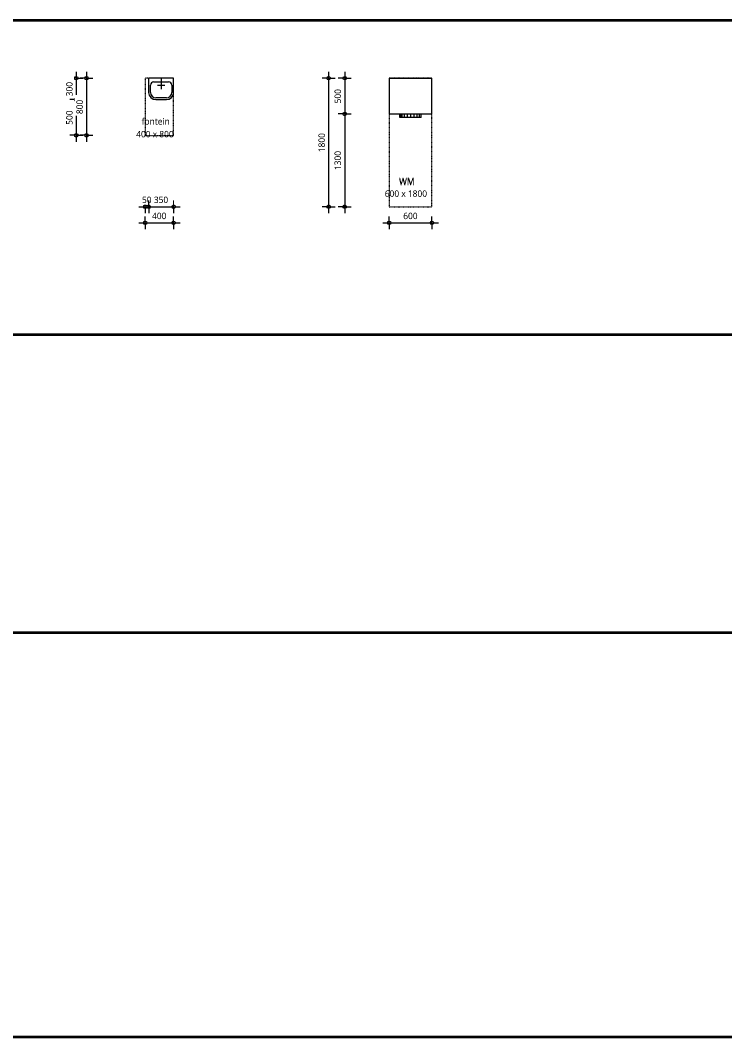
# Model space of a CAD drawing. Header units: millimetres. Extents: x -7463 to 16697, y -20183 to 11902.
# Drawn here: x 6728 to 16697, y -20183 to -5945 of the extents above; entities that cross this region are included whole.
import ezdxf

# ---------------------------------------------------------------- set-up
doc = ezdxf.new("R2010")
doc.units = ezdxf.units.MM
doc.linetypes.add('Dash', pattern=[6.35, 3.175, -3.175])
for name, color, linetype, lineweight in [('A-ANNO-DIMS', 211, 'Continuous', 13), ('A-ANNO-DIMS-50', 211, 'Continuous', 13), ('A-ANNO-NOTE', 131, 'Continuous', 18), ('A-DETL', 90, 'Continuous', 13), ('A-DETL-GENF', 92, 'Continuous', 18)]:
    doc.layers.add(name, color=color, linetype=linetype, lineweight=lineweight)
doc.styles.add('Segoe UI', font='segoeui.ttf', dxfattribs={"height": 90})
doc.dimstyles.new('1_8_mm', dxfattribs={"dimscale": 304.8, "dimtxt": 94.262755, "dimasz": 0.164042, "dimexe": 0.295276, "dimexo": 0.0625, "dimgap": 0.082021, "dimtad": 1, "dimdec": 0, "dimzin": 0, "dimdsep": 46, "dimtxsty": 'Segoe UI', "dimblk1": 'DOTBLANK', "dimblk2": 'DOTBLANK', "dimsah": 1, "dimcen": 0.09, "dimdle": 0.295276, "dimazin": 0, "dimtfac": 1, "dimtdec": 4, "dimtix": 1, "dimtmove": 0, "dimatfit": 3, "dimfxl": 0.295276, "dimfxlon": 1, "dimtvp": 1, "dimtfill": 1, "dimtolj": 1, "dimtzin": 0, "dimarcsym": 2})

# ---------------------------------------------------------------- blocks, each defined once
blk = doc.blocks.new('00 fontein - fontein-4304467-00_0 Woonkeur')
at = {"layer": 'A-DETL-GENF', "linetype": 'Dash', "lineweight": 13}
for p, q in [((0, 0), (0, -800)), ((400, 0), (0, 0)), ((400, -800), (400, 0)), ((0, -800), (400, -800))]:
    blk.add_line(p, q, dxfattribs=at)
at = {"layer": 'A-DETL-GENF', "lineweight": 13}
for p, q in [((400, 0), (50, 0)), ((50, 0), (50, -200)), ((75, -200), (75, -95)), ((120, -50), (330, -50)), ((175, -99), (275, -99)), ((225, 0), (225, -155)), ((375, -95), (375, -200)), ((400, -200), (400, 0)), ((300, -275), (150, -275)), ((150, -300), (300, -300))]:
    blk.add_line(p, q, dxfattribs=at)
for centre, radius, start, end in [((120, -95), 45, 90, 180), ((330, -95), 45, 360, 90), ((150, -200), 100, 180, 270), ((150, -200), 75, 180, 270), ((300, -200), 100, 270, 0), ((300, -200), 75, 270, 0)]:
    blk.add_arc(centre, radius, start, end, dxfattribs=at)
blk = doc.blocks.new('00 wasmachine - wasmachine-2505168-00_0 Woonkeur')
at = {"layer": 'A-DETL-GENF', "lineweight": 13}
for p, q in [((0, 0), (0, -500)), ((0, 0), (600, 0)), ((600, -500), (600, 0)), ((0, -500), (600, -500)), ((150, -550), (150, -500)), ((450, -550), (150, -550)), ((158, -500), (158, -550)), ((179, -500), (179, -550)), ((212, -500), (212, -550)), ((254, -500), (254, -550)), ((300, -500), (300, -550)), ((347, -500), (347, -550)), ((389, -500), (389, -550)), ((422, -500), (422, -550)), ((443, -500), (443, -550)), ((450, -550), (450, -500))]:
    blk.add_line(p, q, dxfattribs=at)
at = {"layer": 'A-DETL-GENF', "linetype": 'Dash', "lineweight": 13}
for p, q in [((0, 0), (0, -1800)), ((600, 0), (0, 0)), ((600, -1800), (600, 0)), ((0, -1800), (600, -1800))]:
    blk.add_line(p, q, dxfattribs=at)
blk = doc.blocks.new('DIMBLOCK42-00_0 Woonkeur')
at = {"layer": 'A-ANNO-DIMS-50'}
for p, q in [((7512, -6666), (7512, -7056)), ((7512, -6756), (7422, -6756)), ((7512, -6756), (7602, -6756)), ((7512, -7056), (7422, -7056)), ((7512, -7056), (7602, -7056))]:
    blk.add_line(p, q, dxfattribs=at)
for centre in [(7512, -6756), (7512, -7056)]:
    blk.add_circle(centre, 25, dxfattribs=at)
at = {"layer": 'A-ANNO-DIMS-50', "color": 0, "insert": (7370, -7009), "char_height": 90, "width": 246.8, "attachment_point": 1, "rotation": 90, "line_spacing_factor": 1.142579, "style": 'Segoe UI', "bg_fill": 3, "box_fill_scale": 1.25, "bg_fill_color": 9, "bg_fill_true_color": 13158600, "bg_fill_transparency": 0}
blk.add_mtext('300', dxfattribs=at)
blk = doc.blocks.new('_DotBlank')
at = {"color": 0, "linetype": 'ByBlock', "lineweight": -2}
blk.add_line((-0.5, 0), (-1, 0), dxfattribs=at)
blk.add_circle((0, 0), 0.5, dxfattribs=at)
blk = doc.blocks.new('DIMBLOCK43-00_0 Woonkeur')
at = {"layer": 'A-ANNO-DIMS-50'}
for p, q in [((7512, -7056), (7422, -7056)), ((7512, -7056), (7512, -7646)), ((7512, -7056), (7602, -7056)), ((7512, -7556), (7422, -7556)), ((7512, -7556), (7602, -7556))]:
    blk.add_line(p, q, dxfattribs=at)
for centre in [(7512, -7056), (7512, -7556)]:
    blk.add_circle(centre, 25, dxfattribs=at)
at = {"layer": 'A-ANNO-DIMS-50', "color": 0, "insert": (7370, -7409), "char_height": 90, "width": 246.8, "attachment_point": 1, "rotation": 90, "line_spacing_factor": 1.142579, "style": 'Segoe UI', "bg_fill": 3, "box_fill_scale": 1.25, "bg_fill_color": 9, "bg_fill_true_color": 13158600, "bg_fill_transparency": 0}
blk.add_mtext('500', dxfattribs=at)
blk = doc.blocks.new('DIMBLOCK44-00_0 Woonkeur')
at = {"layer": 'A-ANNO-DIMS-50'}
for p, q in [((7656, -6666), (7656, -7646)), ((7656, -6756), (7566, -6756)), ((7656, -6756), (7746, -6756)), ((7656, -7556), (7566, -7556)), ((7656, -7556), (7746, -7556))]:
    blk.add_line(p, q, dxfattribs=at)
for centre in [(7656, -6756), (7656, -7556)]:
    blk.add_circle(centre, 25, dxfattribs=at)
at = {"layer": 'A-ANNO-DIMS-50', "color": 0, "insert": (7514, -7259), "char_height": 90, "width": 246.8, "attachment_point": 1, "rotation": 90, "line_spacing_factor": 1.142579, "style": 'Segoe UI', "bg_fill": 3, "box_fill_scale": 1.25, "bg_fill_color": 9, "bg_fill_true_color": 13158600, "bg_fill_transparency": 0}
blk.add_mtext('800', dxfattribs=at)
blk = doc.blocks.new('DIMBLOCK45-00_0 Woonkeur')
at = {"layer": 'A-ANNO-DIMS-50'}
for p, q in [((11274, -6666), (11274, -7256)), ((11274, -6756), (11184, -6756)), ((11274, -6756), (11364, -6756)), ((11274, -7256), (11184, -7256)), ((11274, -7256), (11364, -7256))]:
    blk.add_line(p, q, dxfattribs=at)
for centre in [(11274, -6756), (11274, -7256)]:
    blk.add_circle(centre, 25, dxfattribs=at)
at = {"layer": 'A-ANNO-DIMS-50', "color": 0, "insert": (11131, -7109), "char_height": 90, "width": 246.8, "attachment_point": 1, "rotation": 90, "line_spacing_factor": 1.142579, "style": 'Segoe UI', "bg_fill": 3, "box_fill_scale": 1.25, "bg_fill_color": 9, "bg_fill_true_color": 13158600, "bg_fill_transparency": 0}
blk.add_mtext('500', dxfattribs=at)
blk = doc.blocks.new('DIMBLOCK46-00_0 Woonkeur')
at = {"layer": 'A-ANNO-DIMS-50'}
for p, q in [((11274, -7256), (11184, -7256)), ((11274, -7256), (11274, -8646)), ((11274, -7256), (11364, -7256)), ((11274, -8556), (11184, -8556)), ((11274, -8556), (11364, -8556))]:
    blk.add_line(p, q, dxfattribs=at)
for centre in [(11274, -7256), (11274, -8556)]:
    blk.add_circle(centre, 25, dxfattribs=at)
at = {"layer": 'A-ANNO-DIMS-50', "color": 0, "insert": (11131, -8043), "char_height": 90, "width": 329.06, "attachment_point": 1, "rotation": 90, "line_spacing_factor": 1.142579, "style": 'Segoe UI', "bg_fill": 3, "box_fill_scale": 1.25, "bg_fill_color": 9, "bg_fill_true_color": 13158600, "bg_fill_transparency": 0}
blk.add_mtext('1300', dxfattribs=at)
blk = doc.blocks.new('DIMBLOCK47-00_0 Woonkeur')
at = {"layer": 'A-ANNO-DIMS-50'}
for p, q in [((11049, -6666), (11049, -8646)), ((11049, -6756), (10959, -6756)), ((11049, -6756), (11139, -6756)), ((11049, -8556), (10959, -8556)), ((11049, -8556), (11139, -8556))]:
    blk.add_line(p, q, dxfattribs=at)
for centre in [(11049, -6756), (11049, -8556)]:
    blk.add_circle(centre, 25, dxfattribs=at)
at = {"layer": 'A-ANNO-DIMS-50', "color": 0, "insert": (10906, -7793), "char_height": 90, "width": 329.06, "attachment_point": 1, "rotation": 90, "line_spacing_factor": 1.142579, "style": 'Segoe UI', "bg_fill": 3, "box_fill_scale": 1.25, "bg_fill_color": 9, "bg_fill_true_color": 13158600, "bg_fill_transparency": 0}
blk.add_mtext('1800', dxfattribs=at)
blk = doc.blocks.new('DIMBLOCK48-00_0 Woonkeur')
at = {"layer": 'A-ANNO-DIMS-50'}
for p, q in [((11807, -8782), (12587, -8782)), ((11897, -8782), (11897, -8692)), ((11897, -8782), (11897, -8872)), ((12497, -8782), (12497, -8692)), ((12497, -8782), (12497, -8872))]:
    blk.add_line(p, q, dxfattribs=at)
for centre in [(11897, -8782), (12497, -8782)]:
    blk.add_circle(centre, 25, dxfattribs=at)
at = {"layer": 'A-ANNO-DIMS-50', "color": 0, "insert": (12094, -8640), "char_height": 90, "width": 246.8, "attachment_point": 1, "line_spacing_factor": 1.142579, "style": 'Segoe UI', "bg_fill": 3, "box_fill_scale": 1.25, "bg_fill_color": 9, "bg_fill_true_color": 13158600, "bg_fill_transparency": 0}
blk.add_mtext('600', dxfattribs=at)
blk = doc.blocks.new('DIMBLOCK75-00_0 Woonkeur')
at = {"layer": 'A-ANNO-DIMS-50'}
for p, q in [((8387, -8782), (8967, -8782)), ((8477, -8782), (8477, -8692)), ((8477, -8782), (8477, -8872)), ((8877, -8782), (8877, -8692)), ((8877, -8782), (8877, -8872))]:
    blk.add_line(p, q, dxfattribs=at)
for centre in [(8477, -8782), (8877, -8782)]:
    blk.add_circle(centre, 25, dxfattribs=at)
at = {"layer": 'A-ANNO-DIMS-50', "color": 0, "insert": (8574, -8640), "char_height": 90, "width": 246.8, "attachment_point": 1, "line_spacing_factor": 1.142579, "style": 'Segoe UI', "bg_fill": 3, "box_fill_scale": 1.25, "bg_fill_color": 9, "bg_fill_true_color": 13158600, "bg_fill_transparency": 0}
blk.add_mtext('400', dxfattribs=at)
blk = doc.blocks.new('DIMBLOCK76-00_0 Woonkeur')
at = {"layer": 'A-ANNO-DIMS-50'}
for p, q in [((8477, -8557), (8477, -8467)), ((8527, -8557), (8527, -8467)), ((8387, -8557), (8527, -8557)), ((8477, -8557), (8477, -8647)), ((8527, -8557), (8527, -8647))]:
    blk.add_line(p, q, dxfattribs=at)
for centre in [(8477, -8557), (8527, -8557)]:
    blk.add_circle(centre, 25, dxfattribs=at)
at = {"layer": 'A-ANNO-DIMS-50', "color": 0, "insert": (8433, -8415), "char_height": 90, "width": 164.53, "attachment_point": 1, "line_spacing_factor": 1.142579, "style": 'Segoe UI', "bg_fill": 3, "box_fill_scale": 1.25, "bg_fill_color": 9, "bg_fill_true_color": 13158600, "bg_fill_transparency": 0}
blk.add_mtext('50', dxfattribs=at)
blk = doc.blocks.new('DIMBLOCK77-00_0 Woonkeur')
at = {"layer": 'A-ANNO-DIMS-50'}
for p, q in [((8527, -8557), (8527, -8467)), ((8877, -8557), (8877, -8467)), ((8527, -8557), (8967, -8557)), ((8527, -8557), (8527, -8647)), ((8877, -8557), (8877, -8647))]:
    blk.add_line(p, q, dxfattribs=at)
for centre in [(8527, -8557), (8877, -8557)]:
    blk.add_circle(centre, 25, dxfattribs=at)
at = {"layer": 'A-ANNO-DIMS-50', "color": 0, "insert": (8599, -8415), "char_height": 90, "width": 246.8, "attachment_point": 1, "line_spacing_factor": 1.142579, "style": 'Segoe UI', "bg_fill": 3, "box_fill_scale": 1.25, "bg_fill_color": 9, "bg_fill_true_color": 13158600, "bg_fill_transparency": 0}
blk.add_mtext('350', dxfattribs=at)

msp = doc.modelspace()

# ---------------------------------------------------------------- linework, layer by layer
at = {"layer": 'A-DETL', "lineweight": 35}
for p, q in [((-7403.4, -5945), (16696.6, -5945)), ((-7403.4, -10345), (16696.6, -10345)), ((-7403.4, -14523.5), (16696.6, -14523.5)), ((-7403.4, -20183.5), (16696.6, -20183.5))]:
    msp.add_line(p, q, dxfattribs=at)

# ---------------------------------------------------------------- block references
at = {"layer": 'A-DETL-GENF', "lineweight": 13}
for name, p in [('00 fontein - fontein-4304467-00_0 Woonkeur', (8476.6, -6756.3)), ('00 wasmachine - wasmachine-2505168-00_0 Woonkeur', (11896.6, -6756.3))]:
    msp.add_blockref(name, p, dxfattribs=at)

# ---------------------------------------------------------------- texts
at = {"layer": 'A-ANNO-NOTE', "lineweight": 13, "char_height": 90, "attachment_point": 1, "style": 'Segoe UI'}
for s, insert, width in [('fontein', (8428, -7316), 509.072), ('400 x 800', (8351.9, -7494.5), 689.451), ('WM', (12035.6, -8167), 292.616), ('WM', (12037.4, -8149.3), 292.616), ('600 x 1800', (11835.6, -8327.9), 777.637)]:
    msp.add_mtext(s, dxfattribs=dict(at, insert=insert, width=width))

# ---------------------------------------------------------------- dimensions: what is measured, and where the dimension line sits
at = {"layer": 'A-ANNO-DIMS'}
for base, p1, p2, override, picture, middle in [((7512.4, -7056.3), (7602.4, -6756.3), (7602.4, -7056.3), {"dimpost": '<>', "dimfxl": 300}, 'DIMBLOCK42-00_0 Woonkeur', (7440.8, -6906.3)), ((11273.5, -7256.3), (11363.5, -6756.3), (11363.5, -7256.3), {"dimpost": '<>', "dimfxl": 500}, 'DIMBLOCK45-00_0 Woonkeur', (11202, -7006.3))]:
    dim = msp.add_linear_dim(base=base, p1=p1, p2=p2, angle=90, dimstyle='1_8_mm', override=override, dxfattribs=at)
    dim.commit()
    dim.dimension.update_dxf_attribs({"geometry": picture, "text_midpoint": middle})
dim = msp.add_linear_dim(base=(8876.6, -8782.1), p1=(8476.6, -8692.1), p2=(8876.6, -8692.1), dimstyle='1_8_mm', override={"dimpost": '<>', "dimfxl": 400}, dxfattribs=at)
dim.commit()
dim.dimension.update_dxf_attribs({"geometry": 'DIMBLOCK75-00_0 Woonkeur', "text_midpoint": (8676.6, -8710.6)})

# ---------------------------------------------------------------- next in the draw order: dimensions: what is measured, and where the dimension line sits
for base, p1, p2, override, picture, middle in [((7512.4, -7556.3), (7602.4, -7056.3), (7602.4, -7556.3), {"dimpost": '<>', "dimfxl": 500}, 'DIMBLOCK43-00_0 Woonkeur', (7440.8, -7306.3)), ((11273.5, -8556.3), (11363.5, -7256.3), (11363.5, -8556.3), {"dimpost": '<>', "dimfxl": 1300}, 'DIMBLOCK46-00_0 Woonkeur', (11201.8, -7906.3))]:
    dim = msp.add_linear_dim(base=base, p1=p1, p2=p2, angle=90, dimstyle='1_8_mm', override=override, dxfattribs=at)
    dim.commit()
    dim.dimension.update_dxf_attribs({"geometry": picture, "text_midpoint": middle})
for base, p1, p2, override, picture, middle in [((8526.6, -8557.1), (8476.6, -8467.1), (8526.6, -8467.1), {"dimpost": '<>', "dimfxl": 50}, 'DIMBLOCK76-00_0 Woonkeur', (8501.6, -8485.6)), ((12496.6, -8782.1), (11896.6, -8692.1), (12496.6, -8692.1), {"dimpost": '<>', "dimfxl": 600}, 'DIMBLOCK48-00_0 Woonkeur', (12196.6, -8710.6))]:
    dim = msp.add_linear_dim(base=base, p1=p1, p2=p2, dimstyle='1_8_mm', override=override, dxfattribs=at)
    dim.commit()
    dim.dimension.update_dxf_attribs({"geometry": picture, "text_midpoint": middle})

# ---------------------------------------------------------------- next in the draw order: dimensions: what is measured, and where the dimension line sits
for base, p1, p2, override, picture, middle in [((7656.3, -7556.3), (7746.3, -6756.3), (7746.3, -7556.3), {"dimpost": '<>', "dimfxl": 800}, 'DIMBLOCK44-00_0 Woonkeur', (7584.7, -7156.3)), ((11048.5, -8556.3), (11138.5, -6756.3), (11138.5, -8556.3), {"dimpost": '<>', "dimfxl": 1800}, 'DIMBLOCK47-00_0 Woonkeur', (10976.8, -7656.3))]:
    dim = msp.add_linear_dim(base=base, p1=p1, p2=p2, angle=90, dimstyle='1_8_mm', override=override, dxfattribs=at)
    dim.commit()
    dim.dimension.update_dxf_attribs({"geometry": picture, "text_midpoint": middle})
dim = msp.add_linear_dim(base=(8876.6, -8557.1), p1=(8526.6, -8467.1), p2=(8876.6, -8467.1), dimstyle='1_8_mm', override={"dimpost": '<>', "dimfxl": 350}, dxfattribs=at)
dim.commit()
dim.dimension.update_dxf_attribs({"geometry": 'DIMBLOCK77-00_0 Woonkeur', "text_midpoint": (8701.6, -8485.6)})

doc.saveas('drawing.dxf')
